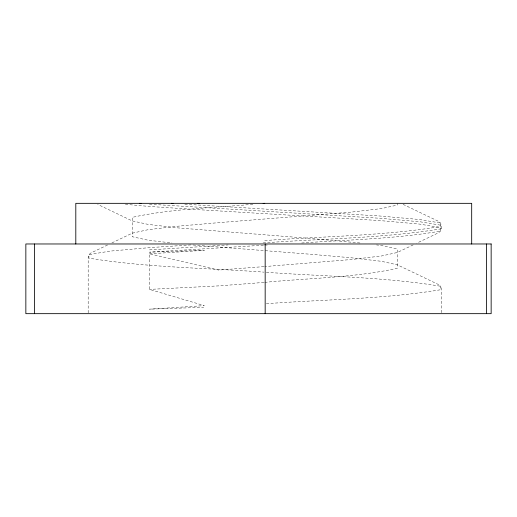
<?xml version="1.0" encoding="UTF-8"?>
<svg xmlns="http://www.w3.org/2000/svg" width="517" height="517" viewBox="0 0 517 517"><rect width="100%" height="100%" fill="white"/><g stroke="black" fill="none" stroke-linecap="round" stroke-linejoin="round"><path stroke-width="0.39" stroke-dasharray="2.58 1.94" d="M403.118 204.377L438.545 221.341L440.555 223.008L441.298 225.289L441.298 228.805L440.555 231.086L438.545 232.753L416.825 243.152M107.581 244.98L90.934 252.949L88.918 254.623L88.181 256.904L88.181 312.863M111.924 242.9L132.197 233.193L148.179 229.677L178.229 226.168L218.704 222.653L351.25 212.119L381.294 208.603L397.282 205.094L397.282 203.336M413.206 244.884L397.282 252.509L381.294 256.025L351.25 259.534L264.736 266.565M441.298 228.805C382.186 238.46 321.981 238.557 262.352 242.99M252.832 204.247C212.61 208.099 171.747 208.551 132.197 217.386L132.197 236.708L148.179 240.218L171.903 242.99M263.948 266.623L218.704 270.074L149.497 253.828L149.497 289.391L204.377 305.637L149.497 309.153L203.679 307.311M263.948 282.431L218.704 285.882L149.497 289.391M264.736 282.366C308.901 278.03 353.809 277.836 397.282 268.317L397.282 249L381.294 245.485L376.55 244.935M190.857 244.922L149.982 247.598L110.127 251.107L88.918 254.623L88.918 258.132C146.725 267.657 205.611 267.812 263.935 272.136M149.497 249.879L228.107 244.948M149.497 253.828L204.377 250.318L149.497 252.16L263.935 245.181M264.736 240.573C323.332 236.217 382.49 236.082 440.555 226.524L440.555 223.008L419.352 219.499L379.497 215.983L184.802 204.209M264.736 245.136L267.955 244.948M301.695 243.009C348.012 239.701 394.729 239.028 440.555 231.086L440.555 227.57L419.352 224.061L379.497 220.546L203.679 210.005L149.982 206.496L124.487 204.247M266.345 303.705C324.405 299.401 383.019 299.24 440.555 289.746L440.555 286.237L438.545 284.563L397.282 264.807L381.294 261.292L351.25 257.783L310.769 254.267L191.723 244.903M266.345 272.278C324.405 276.576 383.019 276.744 440.555 286.237L441.298 288.518L441.298 312.875M149.497 204.215L379.976 218.264L419.998 221.78L441.298 225.289M359.948 242.99L310.769 238.46L178.229 227.926L148.179 224.41L132.197 220.901L97.674 204.37"/><path stroke-width="0.78" d="M263.153 203.459L264.736 203.336M171.437 203.336L173.008 203.44M197.74 203.336L199.219 203.433M139.493 203.336L141.031 203.472M486.542 243.972L486.542 313.664M471.685 243.972L471.685 203.336L75.805 203.336L75.805 243.972M265.169 243.972L265.169 313.664M34.581 243.972L34.581 313.664M491.15 243.972L25.85 243.972L25.85 313.664L491.15 313.664L491.15 243.972"/></g></svg>
